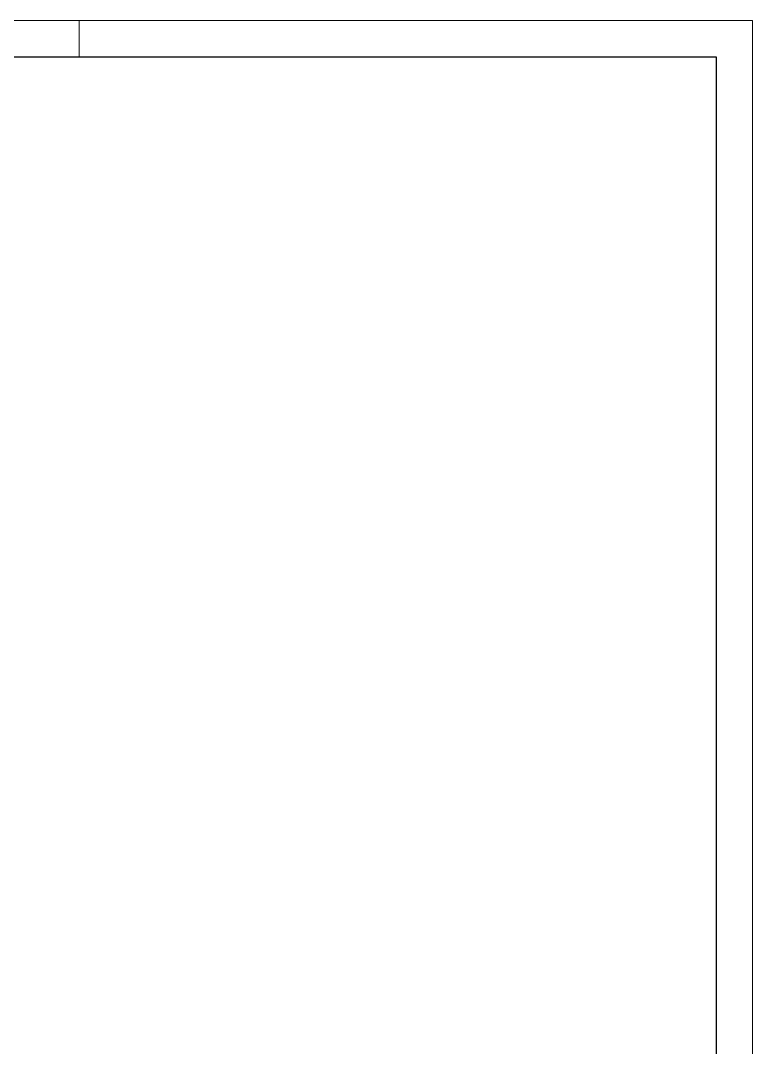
# Model space of a CAD drawing. Extents: x 4150 to 8661, y -614 to 3008.
# Drawn here: x 7436 to 8661, y 1289 to 3008 of the extents above; entities that cross this region are included whole.
import ezdxf

# ---------------------------------------------------------------- set-up
doc = ezdxf.new("R2010")
doc.units = 0
doc.layers.add('FOLHA', color=255, linetype='Continuous', lineweight=5)

msp = doc.modelspace()

# ---------------------------------------------------------------- linework, layer by layer
at = {"color": 30}
for p, q in [((4302.54, 2946.69), (8600.49, 2946.69)), ((8600.49, 2946.69), (8600.49, -552.63))]:
    msp.add_line(p, q, dxfattribs=at)
at = {"layer": 'FOLHA'}
for p, q in [((4150.13, 3007.66), (8661.45, 3007.66)), ((7534.31, 3007.66), (7534.31, 2946.69)), ((8661.45, 3007.66), (8661.45, -613.6))]:
    msp.add_line(p, q, dxfattribs=at)

doc.saveas('drawing.dxf')
